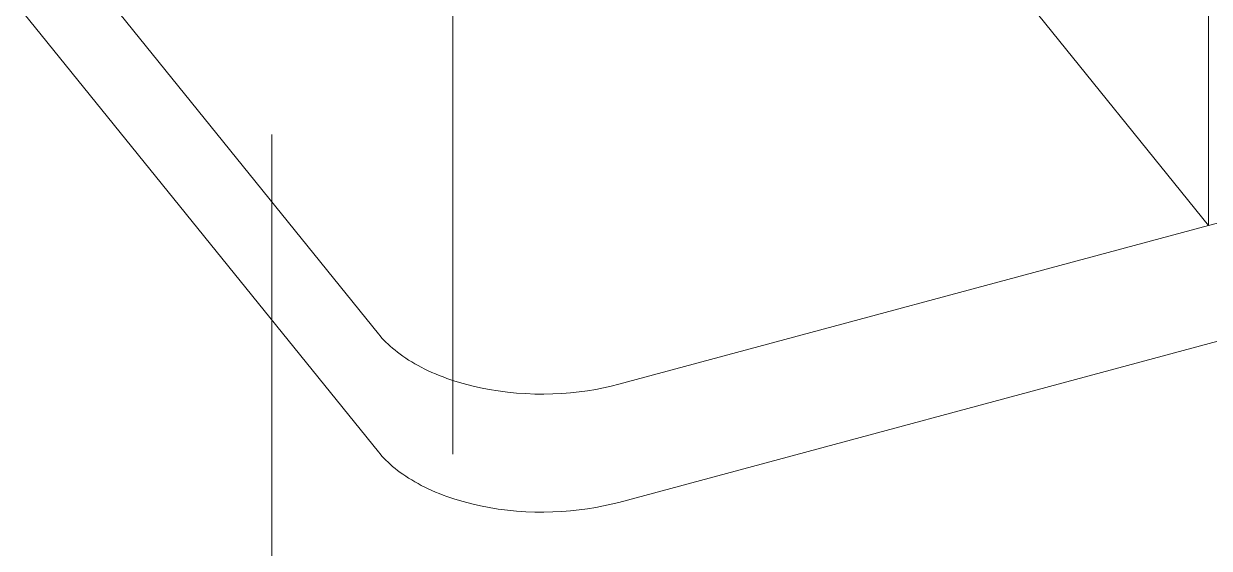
# Model space of a CAD drawing. Header units: inches. Extents: x -6 to 195, y -3 to 126.
# Drawn here: x 117.978 to 120.56, y 46.797 to 47.939 of the extents above; entities that cross this region are included whole.
import ezdxf

# ---------------------------------------------------------------- set-up
doc = ezdxf.new("R2010")
doc.units = ezdxf.units.IN
doc.linetypes.add('HIDDEN', pattern=[1.905, 1.27, -0.635])
doc.layers.add('ZANO_R', color=7, linetype='Continuous', lineweight=0)
doc.layers.add('ZANO_R_przerywana', color=250, linetype='HIDDEN', lineweight=0)

msp = doc.modelspace()

# ---------------------------------------------------------------- linework, layer by layer
at = {"layer": 'ZANO_R'}
for p, q in [((120.55813, 47.49985), (120.55813, 60.1652)), ((113.0708, 56.77016), (120.55813, 47.49985)), ((111.59584, 56.12226), (118.7504, 47.26397)), ((118.7504, 47.00681), (111.59584, 55.8651)), ((122.12811, 47.66536), (119.2736, 46.89686)), ((120.55813, 47.49985), (120.84358, 47.5767)), ((119.2736, 47.15403), (120.55813, 47.49985)), ((118.75418, 47.25942), (118.7504, 47.26397)), ((118.75817, 47.25488), (118.75418, 47.25942)), ((118.76237, 47.25036), (118.75817, 47.25488)), ((118.76679, 47.24585), (118.76237, 47.25036)), ((118.77143, 47.24137), (118.76679, 47.24585)), ((118.77628, 47.23691), (118.77143, 47.24137)), ((118.78134, 47.23248), (118.77628, 47.23691)), ((118.78663, 47.22809), (118.78134, 47.23248)), ((118.79214, 47.22374), (118.78663, 47.22809)), ((118.79786, 47.21944), (118.79214, 47.22374)), ((118.8038, 47.21519), (118.79786, 47.21944)), ((118.80995, 47.211), (118.8038, 47.21519)), ((118.81632, 47.20686), (118.80995, 47.211)), ((118.82291, 47.2028), (118.81632, 47.20686)), ((118.8297, 47.19881), (118.82291, 47.2028)), ((118.8367, 47.19489), (118.8297, 47.19881)), ((118.8439, 47.19105), (118.8367, 47.19489)), ((118.8513, 47.1873), (118.8439, 47.19105)), ((118.85889, 47.18365), (118.8513, 47.1873)), ((118.86668, 47.18009), (118.85889, 47.18365)), ((118.87465, 47.17663), (118.86668, 47.18009)), ((118.8828, 47.17327), (118.87465, 47.17663)), ((118.89112, 47.17003), (118.8828, 47.17327)), ((118.89961, 47.1669), (118.89112, 47.17003)), ((118.90825, 47.16389), (118.89961, 47.1669)), ((118.91705, 47.16101), (118.90825, 47.16389)), ((118.93507, 47.15561), (118.91705, 47.16101)), ((118.9536, 47.15075), (118.93507, 47.15561)), ((118.97256, 47.14644), (118.9536, 47.15075)), ((118.99188, 47.1427), (118.97256, 47.14644)), ((119.01149, 47.13955), (118.99188, 47.1427)), ((119.03129, 47.137), (119.01149, 47.13955)), ((119.05122, 47.13504), (119.03129, 47.137)), ((119.18766, 47.13753), (119.16899, 47.13555)), ((119.20589, 47.13999), (119.18766, 47.13753)), ((119.22364, 47.1429), (119.20589, 47.13999)), ((119.24086, 47.14623), (119.22364, 47.1429)), ((119.25753, 47.14995), (119.24086, 47.14623)), ((119.2736, 47.15403), (119.25753, 47.14995)), ((119.07119, 47.13369), (119.05122, 47.13504)), ((119.09113, 47.13292), (119.07119, 47.13369)), ((119.11094, 47.13274), (119.09113, 47.13292)), ((119.13057, 47.13313), (119.11094, 47.13274)), ((119.14995, 47.13408), (119.13057, 47.13313)), ((119.16899, 47.13555), (119.14995, 47.13408)), ((118.75418, 47.00226), (118.7504, 47.00681)), ((118.75817, 46.99772), (118.75418, 47.00226)), ((118.76237, 46.99319), (118.75817, 46.99772)), ((118.76679, 46.98869), (118.76237, 46.99319)), ((118.77143, 46.9842), (118.76679, 46.98869)), ((118.77628, 46.97974), (118.77143, 46.9842)), ((118.78134, 46.97532), (118.77628, 46.97974)), ((118.78663, 46.97093), (118.78134, 46.97532)), ((118.79214, 46.96658), (118.78663, 46.97093)), ((118.79786, 46.96228), (118.79214, 46.96658)), ((118.8038, 46.95803), (118.79786, 46.96228)), ((118.80995, 46.95383), (118.8038, 46.95803)), ((118.81632, 46.9497), (118.80995, 46.95383)), ((118.82291, 46.94563), (118.81632, 46.9497)), ((118.8297, 46.94164), (118.82291, 46.94563)), ((118.8367, 46.93772), (118.8297, 46.94164)), ((118.8439, 46.93389), (118.8367, 46.93772)), ((118.8513, 46.93014), (118.8439, 46.93389)), ((118.85889, 46.92648), (118.8513, 46.93014)), ((118.86668, 46.92292), (118.85889, 46.92648)), ((118.87465, 46.91946), (118.86668, 46.92292)), ((118.8828, 46.91611), (118.87465, 46.91946)), ((118.89112, 46.91287), (118.8828, 46.91611)), ((118.89961, 46.90974), (118.89112, 46.91287)), ((118.90825, 46.90673), (118.89961, 46.90974)), ((118.91705, 46.90384), (118.90825, 46.90673)), ((118.93507, 46.89845), (118.91705, 46.90384)), ((118.9536, 46.89358), (118.93507, 46.89845)), ((118.97256, 46.88928), (118.9536, 46.89358)), ((118.99188, 46.88554), (118.97256, 46.88928)), ((119.01149, 46.88239), (118.99188, 46.88554)), ((119.03129, 46.87983), (119.01149, 46.88239)), ((119.05122, 46.87788), (119.03129, 46.87983)), ((119.18766, 46.88036), (119.16899, 46.87838)), ((119.20589, 46.88282), (119.18766, 46.88036)), ((119.22364, 46.88573), (119.20589, 46.88282)), ((119.24086, 46.88907), (119.22364, 46.88573)), ((119.25753, 46.89279), (119.24086, 46.88907)), ((119.2736, 46.89686), (119.25753, 46.89279)), ((119.07119, 46.87652), (119.05122, 46.87788)), ((119.09113, 46.87576), (119.07119, 46.87652)), ((119.11094, 46.87558), (119.09113, 46.87576)), ((119.13057, 46.87597), (119.11094, 46.87558)), ((119.14995, 46.87691), (119.13057, 46.87597)), ((119.16899, 46.87838), (119.14995, 46.87691))]:
    msp.add_line(p, q, dxfattribs=at)
at = {"layer": 'ZANO_R_przerywana'}
for p, q in [((118.51844, 44.52335), (118.51844, 48.27177)), ((118.91214, 48.27177), (118.91214, 44.52335))]:
    msp.add_line(p, q, dxfattribs=at)

doc.saveas('drawing.dxf')
